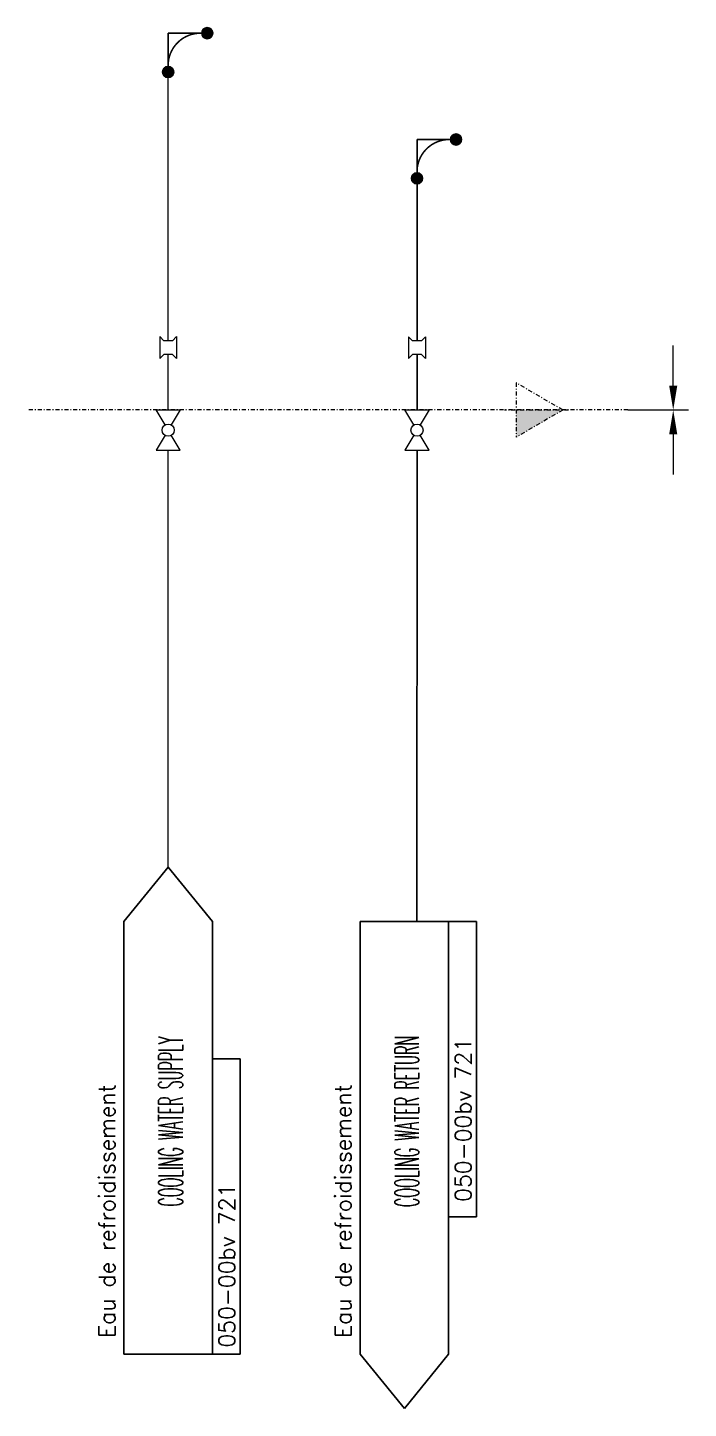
# Model space of a CAD drawing. Extents: x 206 to 1054, y -63 to 629.
# Drawn here: x 972 to 1053.9, y 443 to 614.1 of the extents above; entities that cross this region are included whole.
import ezdxf
from ezdxf.enums import TextEntityAlignment as Align

# ---------------------------------------------------------------- set-up
doc = ezdxf.new("R2010")
doc.units = 0
doc.header["$MEASUREMENT"] = 0
doc.linetypes.add('DASHDOT', pattern=[1, 0.5, -0.25, 0, -0.25])
doc.layers.get('0').update_dxf_attribs({"linetype": 'CONTINUOUS', "lineweight": 9})
for name, color, linetype in [('4', 3, 'CONTINUOUS'), ('FITTS', 1, 'CONTINUOUS'), ('WATER', 3, 'CONTINUOUS')]:
    doc.layers.add(name, color=color, linetype=linetype)
for name, color, linetype, lineweight in [('BATTERY LIMIT', 3, 'DASHDOT', 9), ('DESSIN', 3, 'CONTINUOUS', 0), ('TEXTE-LOCAL', 2, 'CONTINUOUS', 15)]:
    doc.layers.add(name, color=color, linetype=linetype, lineweight=lineweight)
doc.styles.add('ROMANS', font='romans.shx', dxfattribs={"width": 0.7})
doc.styles.add('Tag_Instrum', font='isocp.shx', dxfattribs={"height": 2})

# ---------------------------------------------------------------- blocks, each defined once
blk = doc.blocks.new('O5')
for p, q in [((0, 7.22), (-3.38, 1.45)), ((0, 7.93), (0, 0)), ((0, 7.22), (3.38, 1.45)), ((-3.38, 1.45), (3.38, 1.45))]:
    blk.add_line(p, q)
blk.add_solid([(-0.01, 7.25), (-0.01, 1.44), (3.39, 1.44), (-0.01, 1.44)])
blk = doc.blocks.new('BALL_VALVE')
for p, q in [((0, 1.5), (1.86, 0.39)), ((0, -1.5), (0, 1.5)), ((5, 1.5), (3.14, 0.39)), ((5, -1.5), (5, 1.5)), ((1.86, -0.39), (0, -1.5)), ((3.14, -0.39), (5, -1.5))]:
    blk.add_line(p, q)
blk.add_circle((2.5, 0), 0.75)
blk.add_attdef('FLUID', text='', height=2).set_placement((1.21, -3.64), align=Align.MIDDLE_RIGHT)
blk.add_attdef('NUM', text='', height=2).set_placement((1.65, -3.64), align=Align.MIDDLE_LEFT)
at = {"flags": 1}
for tag, p in [('COM1', (-3.66, -7.26)), ('COM2', (-3.62, -10.55))]:
    blk.add_attdef(tag, p, '', height=2, dxfattribs=at)
blk = doc.blocks.new('LIMITE_DE_LIGNE')
at = {"color": 7, "linetype": 'Continuous'}
for p, q in [((-3, 5.625), (-8, 5.625)), ((3, 5.625), (8, 5.625))]:
    blk.add_line(p, q, dxfattribs=at)
at = {"linetype": 'Continuous'}
blk.add_lwpolyline([(0, 0), (0, 7.5)], dxfattribs=at)
at = {"color": 7, "linetype": 'Continuous'}
for points in [[(0, 5.625, 0, 1, 0), (-3, 5.625, 0, 0, 0)], [(0, 5.625, 0, 1, 0), (3, 5.625, 0, 0, 0)]]:
    blk.add_lwpolyline(points, format="xyseb", dxfattribs=at)
blk = doc.blocks.new('HYDRO_NIPPLE')
for p, q in [((-0.51, 1.05), (0, 0.54)), ((-0.51, 1.05), (2.21, 1.05)), ((0, 0.54), (0, -0.54)), ((2.21, 1.05), (1.7, 0.54)), ((1.7, 0.54), (1.7, -0.54)), ((0, -0.54), (-0.51, -1.05)), ((-0.51, -1.05), (2.21, -1.05)), ((1.7, -0.54), (2.21, -1.05))]:
    blk.add_line(p, q)
at = {"layer": 'TEXTE-LOCAL', "style": 'Tag_Instrum'}
for tag, p in [('NUM', (4.6, 0.59)), ('ND01', (4.68, -6.8))]:
    blk.add_attdef(tag, text='', height=2, dxfattribs=at).set_placement(p, align=Align.MIDDLE_LEFT)
at = {"layer": 'TEXTE-LOCAL', "style": 'Tag_Instrum', "flags": 1}
for tag, p in [('ND02', (4.62, -9.75)), ('PIPE', (4.62, -12.75)), ('DESI', (4.62, -15.75)), ('PIDN', (4.62, -18.75)), ('PIDR', (4.62, -21.88)), ('FUNC', (4.55, -24.94)), ('PACK', (4.55, -27.94)), ('INSL', (4.55, -30.94)), ('LOCK', (4.55, -34.07)), ('CLAS', (4.43, -37.06)), ('CLEF', (4.43, -41.06))]:
    blk.add_attdef(tag, text='', height=2, dxfattribs=at).set_placement(p, align=Align.MIDDLE_LEFT)
blk = doc.blocks.new('A$C5BF8101C')
at = {"layer": 'FITTS'}
h = blk.add_hatch(dxfattribs=at)
h.set_pattern_fill('_USER', color=256, scale=0.1, angle=45, style=0, double=1, pattern_type=0)
h.set_pattern_definition([(45, (-3019.86472, -1774.12963), (-0.070710678, 0.070710678), []), (135, (-3019.86472, -1774.12963), (-0.070710678, -0.070710678), [])])
h.paths.add_polyline_path([(1.37, 5.49, 1), (0, 5.49, 1)])
h = blk.add_hatch(dxfattribs=at)
h.set_pattern_fill('_USER', color=256, scale=0.1, angle=45, style=0, double=1, pattern_type=0)
h.set_pattern_definition([(45, (-3015.03172, -1778.9393), (-0.070710678, 0.070710678), []), (135, (-3015.03172, -1778.9393), (-0.070710678, -0.070710678), [])])
h.paths.add_polyline_path([(6.2, 0.68, 1), (4.83, 0.68, 1)])
at = {"layer": '4'}
for p in [(0.68, 5.49), (5.52, 0.68)]:
    blk.add_line(p, (5.52, 5.49), dxfattribs=at)
at = {"layer": 'FITTS', "const_width": 0.193}
blk.add_lwpolyline([(5.52, 0.68), (5.52, 1.49, 0.414217), (1.52, 5.49), (0.68, 5.49)], format="xyb", dxfattribs=at)
at = {"layer": 'FITTS'}
for centre in [(0.68, 5.49), (5.52, 0.68)]:
    blk.add_circle(centre, 0.685, dxfattribs=at)
blk = doc.blocks.new('Arrow-Conn')
for p, q in [((0, 14.4), (53.61, 14.4)), ((0, 3.43), (0, 14.4)), ((53.61, 14.4), (60.33, 8.92)), ((60.33, 8.92), (53.61, 3.43)), ((53.61, 3.43), (0, 3.43)), ((0, 3.43), (0, 0)), ((36.61, 3.43), (36.61, 0)), ((0, 0), (36.61, 0))]:
    blk.add_line(p, q)
at = {"layer": 'TEXTE-LOCAL', "style": 'ROMANS'}
for tag, p in [('LOCAL-LANGUAGE', (28.02, 21.08)), ('LOCAL-LANGUAGE-2', (29.51, 16.92))]:
    blk.add_attdef(tag, text='', height=2, dxfattribs=at).set_placement(p, align=Align.MIDDLE_CENTER)
blk.add_attdef('TEXT-IN-ENGLISH', text='', height=3, dxfattribs=at).set_placement((27.72, 7.11), align=Align.CENTER)
blk.add_attdef('PID-NUMBER', text='', height=2, dxfattribs=at).set_placement((0.81, 1.64), align=Align.MIDDLE_LEFT)
blk = doc.blocks.new('*U39')
for p, q in [((0, 14.4), (-6.73, 8.92)), ((53.61, 14.4), (0, 14.4)), ((53.61, 3.43), (53.61, 14.4)), ((-6.73, 8.92), (0, 3.43)), ((0, 3.43), (53.61, 3.43)), ((17, 3.43), (17, 0)), ((53.61, 3.43), (53.61, 0)), ((53.61, 0), (17, 0))]:
    blk.add_line(p, q)
at = {"layer": 'TEXTE-LOCAL', "style": 'ROMANS'}
for tag, p in [('LOCAL-LANGUAGE', (28.02, 21.08)), ('LOCAL-LANGUAGE-2', (29.51, 16.92))]:
    blk.add_attdef(tag, text='', height=2, dxfattribs=at).set_placement(p, align=Align.MIDDLE_CENTER)
blk.add_attdef('TEXT-IN-ENGLISH', text='', height=3, dxfattribs=at).set_placement((27.72, 7.11), align=Align.CENTER)
blk.add_attdef('PID-NUMBER', text='', height=2, dxfattribs=at).set_placement((0.81, 1.64), align=Align.MIDDLE_LEFT)

msp = doc.modelspace()

# ---------------------------------------------------------------- linework, layer by layer
at = {"layer": 'BATTERY LIMIT'}
msp.add_line((1046.38549, 566.72573), (972.03602, 566.72771), dxfattribs=at)
at = {"layer": 'DESSIN'}
for p, q in [((989.44461, 575.30215), (989.44461, 608.61918)), ((989.44461, 566.72726), (989.44461, 573.60111)), ((989.44461, 510.04783), (989.44461, 561.72726))]:
    msp.add_line(p, q, dxfattribs=at)
at = {"layer": 'WATER'}
for p, q in [((1020.27436, 595.44323), (1020.27185, 575.30075)), ((1020.27164, 573.59971), (1020.27078, 566.72659)), ((1020.27025, 561.72659), (1020.2647, 503.32213))]:
    msp.add_line(p, q, dxfattribs=at)

# ---------------------------------------------------------------- block references
at = {"layer": 'BATTERY LIMIT', "ltscale": 3, "rotation": 269.9949639880276}
msp.add_blockref('O5', (1031.10923, 566.7209), dxfattribs=at)
at = {"layer": 'DESSIN', "rotation": 270}
for name, p in [('HYDRO_NIPPLE', (989.44461, 575.30215)), ('HYDRO_NIPPLE', (1020.27152, 575.30075)), ('LIMITE_DE_LIGNE', (1046.38549, 566.72573)), ('BALL_VALVE', (989.44461, 566.72726)), ('BALL_VALVE', (1020.27112, 566.72659))]:
    msp.add_blockref(name, p, dxfattribs=at)
at = {"layer": 'WATER', "xscale": -1}
for p in [(994.96221, 607.93458), (1025.79144, 594.75862)]:
    msp.add_blockref('A$C5BF8101C', p, dxfattribs=at)
at = {"layer": 'WATER'}
ref = msp.add_blockref('Arrow-Conn', (998.36231, 449.71288), dxfattribs=dict(at, rotation=90))
ref.add_attrib('LOCAL-LANGUAGE', 'Eau de refroidissement', dxfattribs={"layer": 'TEXTE-LOCAL', "height": 2, "rotation": 90, "style": 'ROMANS'}).set_placement((981.85953, 467.44082), align=Align.MIDDLE_CENTER)
ref.add_attrib('TEXT-IN-ENGLISH', 'COOLING WATER SUPPLY', dxfattribs={"layer": 'TEXTE-LOCAL', "height": 3, "rotation": 90, "style": 'ROMANS', "width": 0.43}).set_placement((991.24973, 478.5481), align=Align.CENTER)
ref.add_attrib('PID-NUMBER', '050-00bv 721', dxfattribs={"layer": 'TEXTE-LOCAL', "height": 2, "rotation": 90, "style": 'ROMANS'}).set_placement((996.72098, 450.52006), align=Align.MIDDLE_LEFT)
ref = msp.add_blockref('*U39', (1027.62177, 449.71288), dxfattribs=dict(at, rotation=90))
ref.add_attrib('LOCAL-LANGUAGE', 'Eau de refroidissement', dxfattribs={"layer": 'TEXTE-LOCAL', "height": 2, "rotation": 90, "style": 'ROMANS'}).set_placement((1011.119, 467.44082), align=Align.MIDDLE_CENTER)
ref.add_attrib('TEXT-IN-ENGLISH', 'COOLING WATER RETURN', dxfattribs={"layer": 'TEXTE-LOCAL', "height": 3, "rotation": 90, "style": 'ROMANS', "width": 0.43}).set_placement((1020.5092, 478.5481), align=Align.CENTER)
ref.add_attrib('PID-NUMBER', '050-00bv 721', dxfattribs={"layer": 'TEXTE-LOCAL', "height": 2, "rotation": 90, "style": 'ROMANS'}).set_placement((1025.98045, 468.582), align=Align.MIDDLE_LEFT)

doc.saveas('drawing.dxf')
